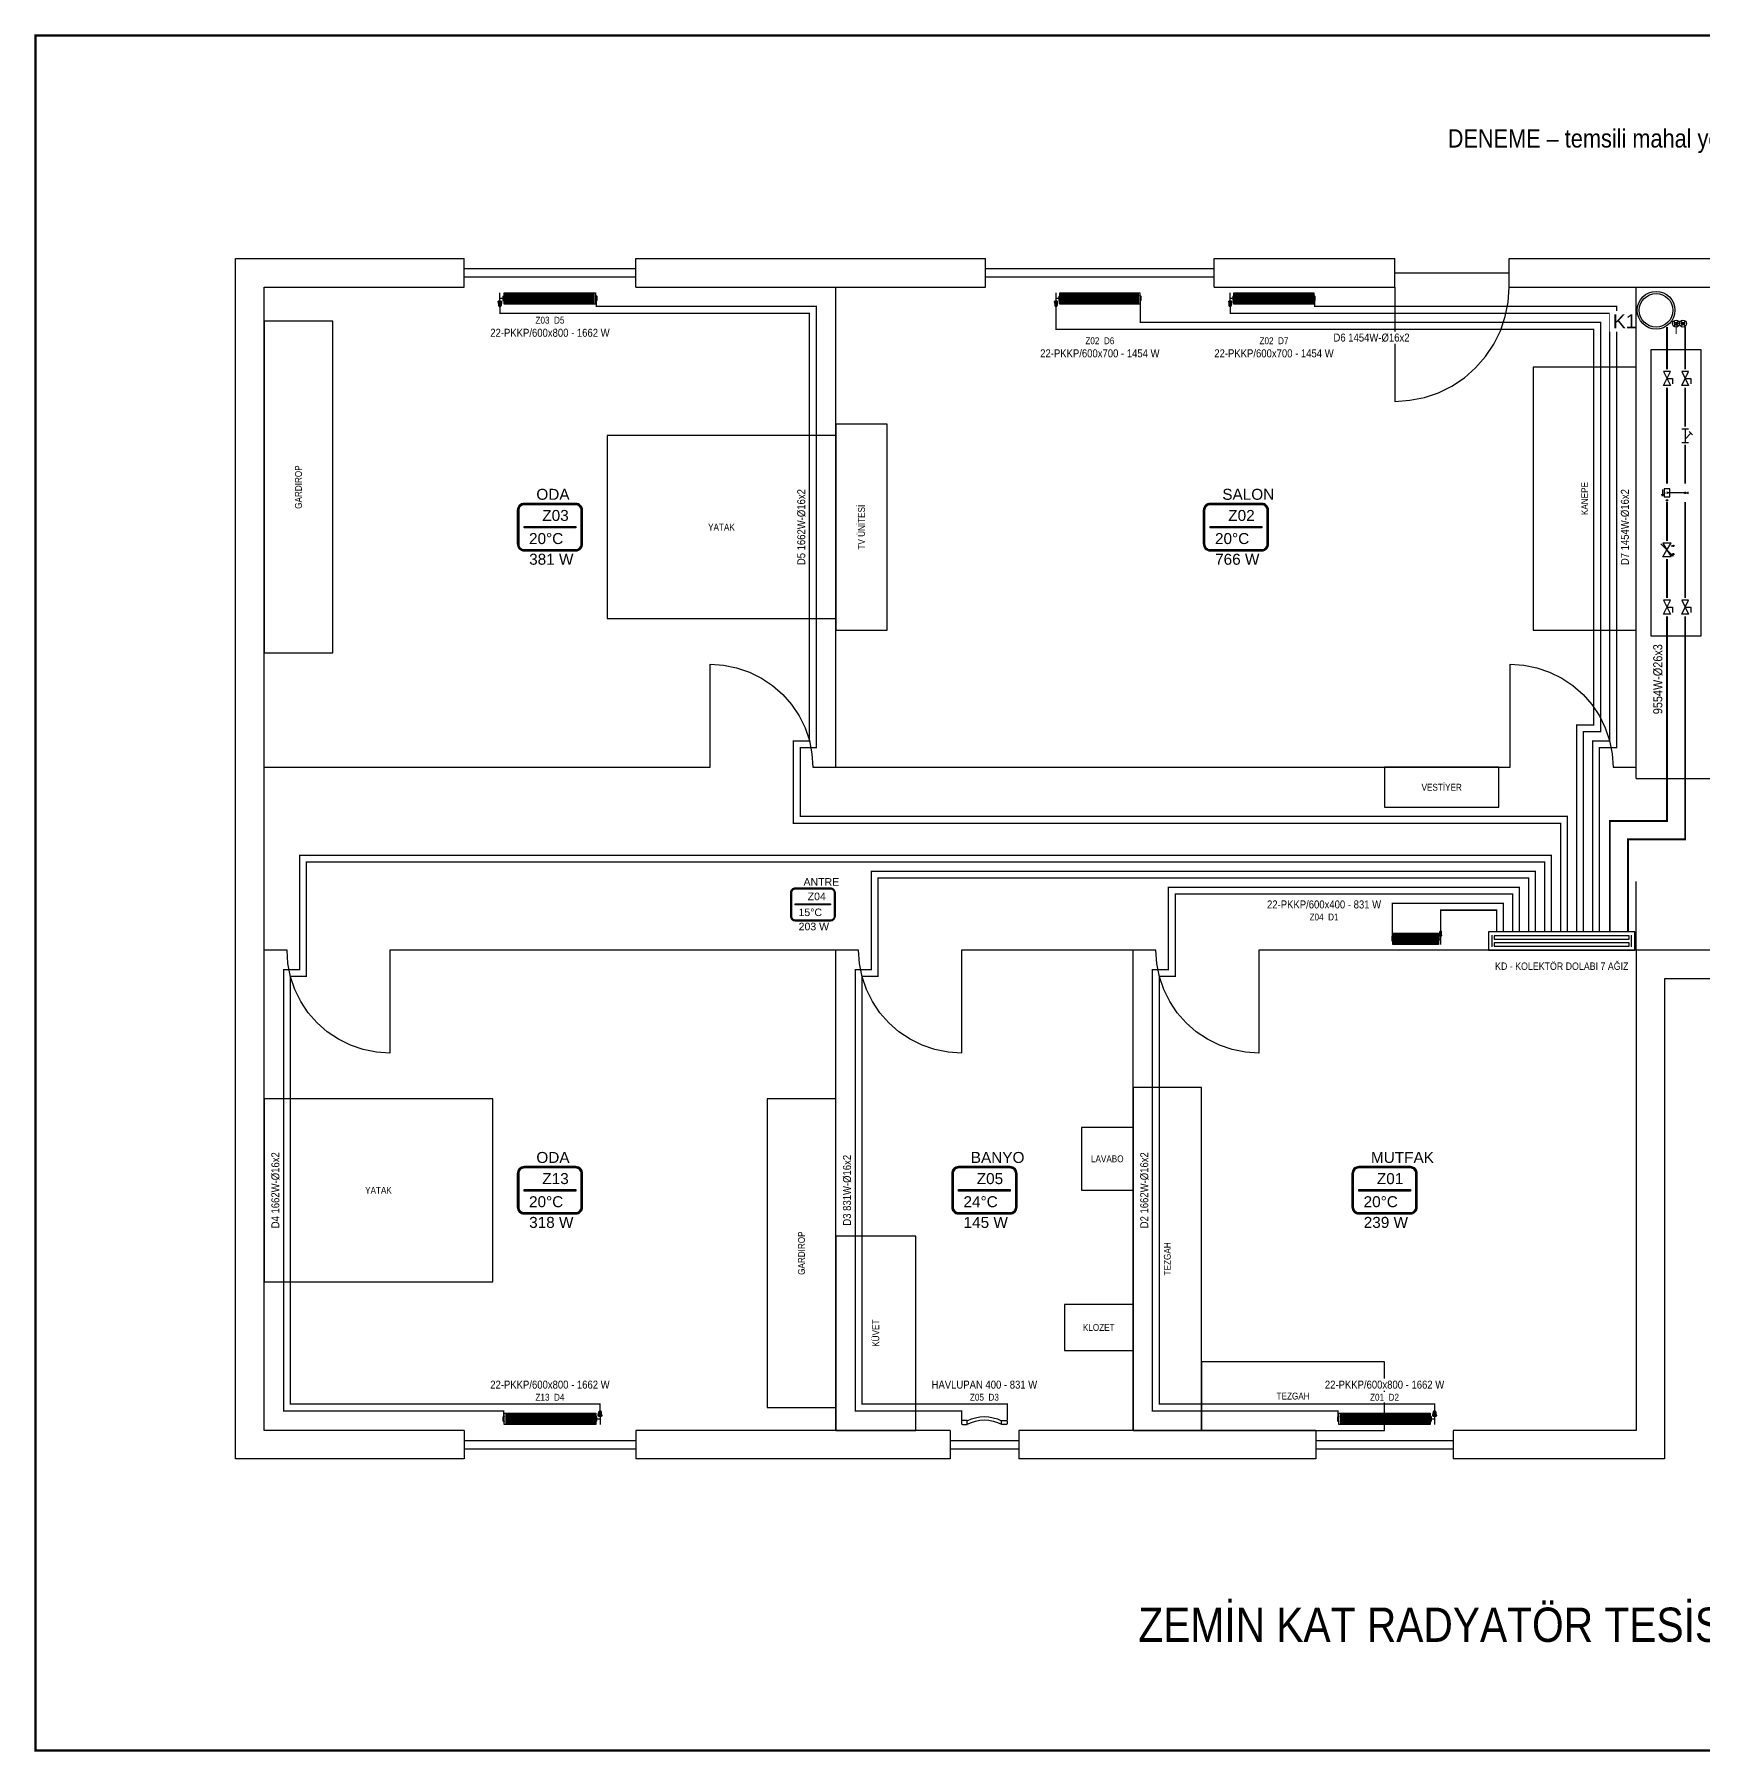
# Model space of a CAD drawing. Header units: centimetres. Extents: x -797 to 10101, y -12981 to 1521.
# Drawn here: x 99 to 1559, y 19 to 1521 of the extents above; entities that cross this region are included whole.
import ezdxf
from ezdxf.enums import TextEntityAlignment as Align

# ---------------------------------------------------------------- set-up
doc = ezdxf.new("R2010")
doc.units = ezdxf.units.CM
doc.linetypes.add('DASHED', pattern=[1.524, 1.27, -0.254])
for name, color, linetype in [('MTY-ISIKAYBIMAHAL', 2, 'Continuous'), ('MTY-KOLLETÖR', 7, 'Continuous'), ('MTY-RADYATÖR', 2, 'Continuous'), ('MTY-TEFRIS-CIKTI', 250, 'Continuous'), ('MTY-VANA', 1, 'Continuous'), ('ROTAS-BASLIK', 7, 'Continuous'), ('ROTAS-CIHAZ', 135, 'Continuous'), ('ROTAS-DENEME', 1, 'Continuous'), ('ROTAS-ISITMA-CAP', 41, 'Continuous'), ('ROTAS-ISITMA-DONUS', 30, 'DASHED'), ('ROTAS-ISITMA-GIDIS', 10, 'Continuous'), ('ROTAS-ISITMA-KOLEKTOR', 6, 'Continuous'), ('ROTAS-ISITMA-SEMBOL', 1, 'Continuous'), ('ROTAS-ISITMA-SINYAL', 3, 'DASHED'), ('ROTAS-MAHAL', 2, 'Continuous'), ('ROTAS-MASKE', 7, 'Continuous'), ('ROTAS-MIMARI-PENCERE', 4, 'Continuous'), ('ROTAS-MIMARI-TEFRIS', 9, 'Continuous'), ('ROTAS-MIMARI-TEMSILI', 8, 'Continuous'), ('ROTAS-PAFTA', 7, 'Continuous'), ('ROTAS-RADYATOR', 2, 'Continuous'), ('STM-ISITMA-CAP', 41, 'Continuous')]:
    doc.layers.add(name, color=color, linetype=linetype)
doc.layers.add('MTY-ISITMA-CAP', color=41, linetype='Continuous', lineweight=0)
doc.styles.add('CAP', font='wturkce.SHX', dxfattribs={"width": 0.65})
doc.styles.add('MTYCAP', font='wturkce.SHX', dxfattribs={"width": 0.65, "height": 20})
doc.styles.add('MTYCAPLT', font='arial.ttf', dxfattribs={"width": 0.65, "height": 1})
doc.styles.add('ROTAS', font='arial.ttf')

# ---------------------------------------------------------------- blocks, each defined once
blk = doc.blocks.new('ROTAS-KOLEKTOR-DOLABI-7')
for p, q in [((3, 3), (3, 13)), ((125, 3), (125, 13))]:
    blk.add_line(p, q)
for points in [[(0, 0), (128, 0), (128, 16), (0, 16)], [(5, 9.5), (123, 9.5), (123, 12.5), (5, 12.5)], [(5, 3.5), (123, 3.5), (123, 6.5), (5, 6.5)]]:
    blk.add_lwpolyline(points, close=True)
blk = doc.blocks.new('MTY-RADYATOR Panel')
at = {"layer": 'MTY-RADYATÖR', "color": 15}
for p, q in [((-1.9, 8.2), (-1.4, 11.2)), ((-1.9, 8.2), (1.9, 8.2)), ((1.9, 8), (-1.9, 8)), ((-1.4, 11.2), (1.4, 11.2)), ((-1.3, 11.2), (-1.3, 8.2)), ((-1.1, 11.7), (1.1, 11.7)), ((-1.1, 7.2), (1.1, 7.2)), ((-0.7, 11.2), (-0.7, 8.2)), ((-0.6, 11.9), (0.6, 11.9)), ((0, 11.2), (0, 8.2)), ((0.6, 11.2), (0.6, 8.2)), ((1.3, 11.2), (1.3, 8.2)), ((1.9, 8.2), (1.4, 11.2)), ((3.4, 6.9), (3.8, 6.9)), ((3.4, 3.1), (3.4, 6.9)), ((3.4, 6.3), (3.8, 6.3)), ((3.4, 3.7), (3.8, 3.7)), ((3.4, 3.1), (3.8, 3.1)), ((3.8, 2.8), (3.8, 7.2)), ((3.8, 7.2), (4, 7.2)), ((3.8, 2.8), (4, 2.8)), ((4, 7.2), (4.4, 7.3)), ((4, 2.8), (4, 7.2)), ((4, 2.8), (4.4, 2.7)), ((105.3, 7.2), (104.9, 7.3)), ((105.3, 2.8), (104.9, 2.7)), ((105.3, 2.8), (105.3, 7.2)), ((105.5, 7.2), (105.3, 7.2)), ((105.5, 2.8), (105.3, 2.8)), ((105.5, 2.8), (105.5, 7.2)), ((105.9, 6.9), (105.5, 6.9)), ((105.9, 6.3), (105.5, 6.3)), ((105.9, 3.7), (105.5, 3.7)), ((105.9, 3.1), (105.5, 3.1)), ((105.9, 3.1), (105.9, 6.9))]:
    blk.add_line(p, q, dxfattribs=at)
at = {"layer": 'MTY-RADYATÖR', "color": 15, "ltscale": 0.3}
for p, q in [((0, 7.2), (0, 0)), ((3.8, 5), (0, 5))]:
    blk.add_line(p, q, dxfattribs=at)
at = {"layer": 'MTY-RADYATÖR'}
for p, q in [((5.7, 9), (5.7, 1)), ((6.7, 1), (6.7, 9)), ((7.2, 9), (7.2, 1)), ((8.2, 1), (8.2, 9)), ((8.7, 9), (8.7, 1)), ((9.7, 1), (9.7, 9)), ((10.2, 9), (10.2, 1)), ((11.2, 1), (11.2, 9)), ((11.7, 9), (11.7, 1)), ((12.7, 1), (12.7, 9)), ((13.2, 9), (13.2, 1)), ((14.2, 1), (14.2, 9)), ((14.7, 9), (14.7, 1)), ((15.7, 1), (15.7, 9)), ((16.2, 9), (16.2, 1)), ((17.2, 1), (17.2, 9)), ((17.7, 9), (17.7, 1)), ((18.7, 1), (18.7, 9)), ((19.2, 9), (19.2, 1)), ((20.2, 1), (20.2, 9)), ((20.7, 9), (20.7, 1)), ((21.7, 1), (21.7, 9)), ((22.2, 9), (22.2, 1)), ((23.2, 1), (23.2, 9)), ((23.7, 9), (23.7, 1)), ((24.7, 1), (24.7, 9)), ((25.2, 9), (25.2, 1)), ((26.2, 1), (26.2, 9)), ((26.7, 9), (26.7, 1)), ((27.7, 1), (27.7, 9)), ((28.2, 9), (28.2, 1)), ((29.2, 1), (29.2, 9)), ((29.7, 9), (29.7, 1)), ((30.7, 1), (30.7, 9)), ((31.2, 9), (31.2, 1)), ((32.2, 1), (32.2, 9)), ((32.7, 9), (32.7, 1)), ((33.7, 1), (33.7, 9)), ((34.2, 9), (34.2, 1)), ((35.2, 1), (35.2, 9)), ((35.7, 9), (35.7, 1)), ((36.7, 1), (36.7, 9)), ((37.2, 9), (37.2, 1)), ((38.2, 1), (38.2, 9)), ((38.7, 9), (38.7, 1)), ((39.7, 1), (39.7, 9)), ((40.2, 9), (40.2, 1)), ((41.2, 1), (41.2, 9)), ((41.7, 9), (41.7, 1)), ((42.7, 1), (42.7, 9)), ((43.2, 9), (43.2, 1)), ((44.2, 1), (44.2, 9)), ((44.7, 9), (44.7, 1)), ((45.7, 1), (45.7, 9)), ((46.2, 9), (46.2, 1)), ((47.2, 1), (47.2, 9)), ((47.7, 9), (47.7, 1)), ((48.7, 1), (48.7, 9)), ((49.2, 9), (49.2, 1)), ((50.2, 1), (50.2, 9)), ((50.7, 9), (50.7, 1)), ((51.7, 1), (51.7, 9)), ((52.2, 9), (52.2, 1)), ((53.2, 1), (53.2, 9)), ((53.7, 9), (53.7, 1)), ((54.7, 1), (54.7, 9)), ((55.2, 9), (55.2, 1)), ((56.2, 1), (56.2, 9)), ((56.7, 9), (56.7, 1)), ((57.7, 1), (57.7, 9)), ((58.2, 9), (58.2, 1)), ((59.2, 1), (59.2, 9)), ((59.7, 9), (59.7, 1)), ((60.7, 1), (60.7, 9)), ((61.2, 9), (61.2, 1)), ((62.2, 1), (62.2, 9)), ((62.7, 9), (62.7, 1)), ((63.7, 1), (63.7, 9)), ((64.2, 9), (64.2, 1)), ((65.2, 1), (65.2, 9)), ((65.7, 9), (65.7, 1)), ((66.7, 1), (66.7, 9)), ((67.2, 9), (67.2, 1)), ((68.2, 1), (68.2, 9)), ((68.7, 9), (68.7, 1)), ((69.7, 1), (69.7, 9)), ((70.2, 9), (70.2, 1)), ((71.2, 1), (71.2, 9)), ((71.7, 9), (71.7, 1)), ((72.7, 1), (72.7, 9)), ((73.2, 9), (73.2, 1)), ((74.2, 1), (74.2, 9)), ((74.7, 9), (74.7, 1)), ((75.7, 1), (75.7, 9)), ((76.2, 9), (76.2, 1)), ((77.2, 1), (77.2, 9)), ((77.7, 9), (77.7, 1)), ((78.7, 1), (78.7, 9)), ((79.2, 9), (79.2, 1)), ((80.2, 1), (80.2, 9)), ((80.7, 9), (80.7, 1)), ((81.7, 1), (81.7, 9)), ((82.2, 9), (82.2, 1)), ((83.2, 1), (83.2, 9)), ((83.7, 9), (83.7, 1)), ((84.7, 1), (84.7, 9)), ((85.2, 9), (85.2, 1)), ((86.2, 1), (86.2, 9)), ((86.7, 9), (86.7, 1)), ((87.7, 1), (87.7, 9)), ((88.2, 9), (88.2, 1)), ((89.2, 1), (89.2, 9)), ((89.7, 9), (89.7, 1)), ((90.7, 1), (90.7, 9)), ((91.2, 9), (91.2, 1)), ((92.2, 1), (92.2, 9)), ((92.7, 9), (92.7, 1)), ((93.7, 1), (93.7, 9)), ((94.2, 9), (94.2, 1)), ((95.2, 1), (95.2, 9)), ((95.7, 9), (95.7, 1)), ((96.7, 1), (96.7, 9)), ((97.2, 9), (97.2, 1)), ((98.2, 1), (98.2, 9)), ((98.7, 9), (98.7, 1)), ((99.7, 1), (99.7, 9)), ((100.2, 9), (100.2, 1)), ((101.2, 1), (101.2, 9)), ((101.7, 9), (101.7, 1)), ((102.7, 1), (102.7, 9))]:
    blk.add_line(p, q, dxfattribs=at)
at = {"layer": 'MTY-RADYATÖR', "color": 15}
blk.add_lwpolyline([(4.7, 0), (104.7, 0), (104.7, 10), (4.7, 10)], close=True, dxfattribs=at)
for centre, start, end in [((4.4, 7.5), 274, 350), ((4.4, 2.5), 10, 86), ((104.9, 7.5), 190, 266), ((104.9, 2.5), 94, 170)]:
    blk.add_arc(centre, 0.245, start, end, dxfattribs=at)
at = {"layer": 'MTY-RADYATÖR'}
for centre, start, end in [((6.2, 9), 0, 180), ((6.2, 1), 180, 0), ((7.7, 9), 0, 180), ((7.7, 1), 180, 0), ((9.2, 9), 0, 180), ((9.2, 1), 180, 0), ((10.7, 9), 0, 180), ((10.7, 1), 180, 0), ((12.2, 9), 0, 180), ((12.2, 1), 180, 0), ((13.7, 9), 0, 180), ((13.7, 1), 180, 0), ((15.2, 9), 0, 180), ((15.2, 1), 180, 0), ((16.7, 9), 0, 180), ((16.7, 1), 180, 0), ((18.2, 9), 0, 180), ((18.2, 1), 180, 0), ((19.7, 9), 0, 180), ((19.7, 1), 180, 0), ((21.2, 9), 0, 180), ((21.2, 1), 180, 0), ((22.7, 9), 0, 180), ((22.7, 1), 180, 0), ((24.2, 9), 0, 180), ((24.2, 1), 180, 0), ((25.7, 9), 0, 180), ((25.7, 1), 180, 0), ((27.2, 9), 0, 180), ((27.2, 1), 180, 0), ((28.7, 9), 0, 180), ((28.7, 1), 180, 0), ((30.2, 9), 0, 180), ((30.2, 1), 180, 0), ((31.7, 9), 0, 180), ((31.7, 1), 180, 0), ((33.2, 9), 0, 180), ((33.2, 1), 180, 0), ((34.7, 9), 0, 180), ((34.7, 1), 180, 0), ((36.2, 9), 0, 180), ((36.2, 1), 180, 0), ((37.7, 9), 0, 180), ((37.7, 1), 180, 0), ((39.2, 9), 0, 180), ((39.2, 1), 180, 0), ((40.7, 9), 0, 180), ((40.7, 1), 180, 0), ((42.2, 9), 0, 180), ((42.2, 1), 180, 0), ((43.7, 9), 0, 180), ((43.7, 1), 180, 0), ((45.2, 9), 0, 180), ((45.2, 1), 180, 0), ((46.7, 9), 0, 180), ((46.7, 1), 180, 0), ((48.2, 9), 0, 180), ((48.2, 1), 180, 0), ((49.7, 9), 0, 180), ((49.7, 1), 180, 0), ((51.2, 9), 0, 180), ((51.2, 1), 180, 0), ((52.7, 9), 0, 180), ((52.7, 1), 180, 0), ((54.2, 9), 0, 180), ((54.2, 1), 180, 0), ((55.7, 9), 0, 180), ((55.7, 1), 180, 0), ((57.2, 9), 0, 180), ((57.2, 1), 180, 0), ((58.7, 9), 0, 180), ((58.7, 1), 180, 0), ((60.2, 9), 0, 180), ((60.2, 1), 180, 0), ((61.7, 9), 0, 180), ((61.7, 1), 180, 0), ((63.2, 9), 0, 180), ((63.2, 1), 180, 0), ((64.7, 9), 0, 180), ((64.7, 1), 180, 0), ((66.2, 9), 0, 180), ((66.2, 1), 180, 0), ((67.7, 9), 0, 180), ((67.7, 1), 180, 0), ((69.2, 9), 0, 180), ((69.2, 1), 180, 0), ((70.7, 9), 0, 180), ((70.7, 1), 180, 0), ((72.2, 9), 0, 180), ((72.2, 1), 180, 0), ((73.7, 9), 0, 180), ((73.7, 1), 180, 0), ((75.2, 9), 0, 180), ((75.2, 1), 180, 0), ((76.7, 9), 0, 180), ((76.7, 1), 180, 0), ((78.2, 9), 0, 180), ((78.2, 1), 180, 0), ((79.7, 9), 0, 180), ((79.7, 1), 180, 0), ((81.2, 9), 0, 180), ((81.2, 1), 180, 0), ((82.7, 9), 0, 180), ((82.7, 1), 180, 0), ((84.2, 9), 0, 180), ((84.2, 1), 180, 0), ((85.7, 9), 0, 180), ((85.7, 1), 180, 0), ((87.2, 9), 0, 180), ((87.2, 1), 180, 0), ((88.7, 9), 0, 180), ((88.7, 1), 180, 0), ((90.2, 9), 0, 180), ((90.2, 1), 180, 0), ((91.7, 9), 0, 180), ((91.7, 1), 180, 0), ((93.2, 9), 0, 180), ((93.2, 1), 180, 0), ((94.7, 9), 0, 180), ((94.7, 1), 180, 0), ((96.2, 9), 0, 180), ((96.2, 1), 180, 0), ((97.7, 9), 0, 180), ((97.7, 1), 180, 0), ((99.2, 9), 0, 180), ((99.2, 1), 180, 0), ((100.7, 9), 0, 180), ((100.7, 1), 180, 0), ((102.2, 9), 0, 180), ((102.2, 1), 180, 0)]:
    blk.add_arc(centre, 0.5, start, end, dxfattribs=at)
at = {"layer": 'MTY-RADYATÖR', "color": 15}
for centre, major_axis, start_param, end_param in [((-1.1, 8), (0.584, 0.584), 2.161559, 3.926991), ((-0.6, 11), (0.584, 0.584), 0.785398, 2.161559), ((0.6, 11), (-0.584, 0.584), 4.121626, 5.497787), ((1.1, 8), (0.584, 0.584), 3.926991, 5.692422)]:
    blk.add_ellipse(centre, major_axis=major_axis, ratio=1, start_param=start_param, end_param=end_param, dxfattribs=at)
at = {"layer": 'MTY-RADYATÖR', "style": 'MTYCAPLT', "width": 0.65}
blk.add_attdef('RAD', text='', height=10, dxfattribs=at).set_placement((54.7, 22.5), align=Align.MIDDLE_CENTER)
at = {"layer": 'MTY-TEFRIS-CIKTI', "style": 'MTYCAPLT', "width": 0.65}
blk.add_attdef('NO', text='', height=6, dxfattribs=at).set_placement((54.7, 35), align=Align.MIDDLE_CENTER)
blk = doc.blocks.new('MTY-RADYATOR Banyopan')
at = {"layer": 'MTY-RADYATÖR', "color": 15}
for points in [[(-3, 0), (0, 0), (0, 3), (-3, 3, 0.414214), (-4, 2), (-4, 1, 0.414214)], [(27, 0), (24, 0), (24, 3), (27, 3, -0.414214), (28, 2), (28, 1, -0.414214)]]:
    blk.add_lwpolyline(points, format="xyb", close=True, dxfattribs=at)
at = {"layer": 'MTY-RADYATÖR'}
for centre, radius, start, end in [((12, -20.6), 26.2, 62.7637, 117.2363), ((12, -22.1), 25.4, 61.8807, 118.1193)]:
    blk.add_arc(centre, radius, start, end, dxfattribs=at)
at = {"layer": 'MTY-RADYATÖR', "style": 'MTYCAPLT', "width": 0.65}
blk.add_attdef('RAD', text='', height=10, dxfattribs=at).set_placement((12, 18), align=Align.MIDDLE_CENTER)
at = {"layer": 'MTY-TEFRIS-CIKTI', "style": 'MTYCAPLT', "width": 0.65}
blk.add_attdef('NO', text='', height=6, dxfattribs=at).set_placement((12, 30), align=Align.MIDDLE_CENTER)
blk = doc.blocks.new('MTY-BORU KOLON')
for p, q in [((-3.5, 1.5), (3.5, 8.5)), ((3.5, 1.5), (-3.5, 8.5)), ((6.5, 1.5), (13.5, 8.5)), ((13.5, 1.5), (6.5, 8.5))]:
    blk.add_line(p, q)
at = {"layer": 'MTY-ISITMA-CAP'}
blk.add_line((0, -10), (0, 5), dxfattribs=at)
at = {"layer": 'MTY-KOLLETÖR', "color": 1}
for centre, radius in [((-29.1, 24.4), 27.5), ((0, 5), 5), ((10, 5), 5)]:
    blk.add_circle(centre, radius, dxfattribs=at)
at = {"layer": 'MTY-KOLLETÖR', "color": 7}
blk.add_circle((-29.1, 24.4), 24.5, dxfattribs=at)
at = {"layer": 'MTY-KOLLETÖR', "color": 2}
for centre in [(0, 5), (10, 5)]:
    blk.add_circle(centre, 2.33, dxfattribs=at)
at = {"layer": 'MTY-KOLLETÖR', "color": 7, "style": 'MTYCAPLT'}
blk.add_attdef('K', text='', height=25, dxfattribs=at).set_placement((-29.1, 24.4, 0), align=Align.MIDDLE_CENTER)
at = {"layer": 'STM-ISITMA-CAP', "lineweight": -3, "style": 'MTYCAP', "width": 0.65}
blk.add_attdef('SCCP_001', (10, -21.1), '', height=20, rotation=90, dxfattribs=at)
blk = doc.blocks.new('MTY-KURESEL VANA')
at = {"layer": 'MTY-VANA'}
for p, q in [((0, 0), (0, 8)), ((0, 8), (8, 8))]:
    blk.add_line(p, q, dxfattribs=at)
blk.add_lwpolyline([(-10, 5), (-10, -5), (10, 5), (10, -5), (-10, 5)], dxfattribs=at)
at = {"layer": 'MTY-VANA', "style": 'CAP', "width": 0.65}
blk.add_attdef('CAP', text='', height=5, rotation=26.5651, dxfattribs=at).set_placement((0, 0), align=Align.CENTER)
blk = doc.blocks.new('MTY-PISLIK TUTUCU')
at = {"layer": 'MTY-VANA'}
for p, q in [((-10, -5), (-10, 5)), ((-10, 0), (10, 0)), ((10, -5), (10, 5))]:
    blk.add_line(p, q, dxfattribs=at)
at = {"layer": 'MTY-VANA', "color": 1, "ltscale": 75}
for p, q in [((-6.1, 5.8), (-1.4, 10.5)), ((5.1, 0), (-3.7, 8.1))]:
    blk.add_line(p, q, dxfattribs=at)
at = {"layer": 'MTY-VANA', "style": 'CAP', "width": 0.65}
blk.add_attdef('CAP', text='', height=5, dxfattribs=at).set_placement((0, 0), align=Align.CENTER)
blk = doc.blocks.new('ROTAS-KALORIMETRE-SENSOR')
blk.add_hatch(color=7).paths.add_polyline_path([(1.2, 0), (1.2, 0.3), (1, 0.6), (0.8, 0.8), (0.6, 1), (0.3, 1.2), (0, 1.2), (-0.3, 1.2), (-0.6, 1), (-0.8, 0.8), (-1, 0.6), (-1.2, 0.3), (-1.2, 0), (-1.2, -0.3), (-1, -0.6), (-0.8, -0.8), (-0.6, -1), (-0.3, -1.2), (0, -1.2), (0.3, -1.2), (0.6, -1), (0.8, -0.8), (1, -0.6), (1.2, -0.3)])
for p, q in [((-1.6, 4), (1.6, 4)), ((0, 1.2), (0, 4))]:
    blk.add_line(p, q)
blk.add_circle((0, 0), 1.2)
at = {"style": 'ROTAS'}
blk.add_attdef('NO', text='', height=6, dxfattribs=at).set_placement((0, 6), align=Align.BOTTOM_CENTER)
blk = doc.blocks.new('ROTAS-KALORIMETRE-KM')
blk.add_hatch(color=7).paths.add_polyline_path([(12.2, 0), (12.2, 0.3), (12, 0.6), (11.8, 0.8), (11.6, 1), (11.3, 1.2), (11, 1.2), (10.7, 1.2), (10.4, 1), (10.2, 0.8), (10, 0.6), (9.8, 0.3), (9.8, 0), (9.8, -0.3), (10, -0.6), (10.2, -0.8), (10.4, -1), (10.7, -1.2), (11, -1.2), (11.3, -1.2), (11.6, -1), (11.8, -0.8), (12, -0.6), (12.2, -0.3)])
blk.add_line((-5, -6.5), (5, -6.5))
blk.add_lwpolyline([(-6, -4), (6, -4), (6, 4), (-6, 4)], close=True)
blk.add_lwpolyline([(2, -5.5), (5, -6.5), (2, -7.5)])
blk.add_circle((11, 0), 1.2)
at = {"style": 'ROTAS'}
blk.add_text('Q', height=4, dxfattribs=at).set_placement((0, 0), align=Align.MIDDLE_CENTER)
blk.add_attdef('NO', text='', height=6, dxfattribs=at).set_placement((0, 7), align=Align.BOTTOM_CENTER)
blk = doc.blocks.new('ROTAS-BALANS-VANASI')
for p, q in [((-9, -9), (9, 9)), ((-6, 6), (-6, 8.4)), ((6, 6), (6, 8.4))]:
    blk.add_line(p, q)
for points in [[(-10, 6), (-10, -6), (0, 0)], [(10, 6), (10, -6), (0, 0)]]:
    blk.add_lwpolyline(points, close=True)
blk.add_lwpolyline([(5.6, 7.3), (9, 9), (7.3, 5.6)])
for centre in [(-6, 9.4), (6, 9.4)]:
    blk.add_circle(centre, 1)
at = {"style": 'ROTAS'}
blk.add_attdef('NO', text='', height=6, dxfattribs=at).set_placement((0, 12), align=Align.BOTTOM_CENTER)
blk = doc.blocks.new('MTY-RADYATOR MAHAL')
at = {"layer": 'MTY-ISIKAYBIMAHAL', "color": 2}
for points in [[(-35.7, 18.4), (-35.7, -18.4, 0.414214), (-28.2, -25.9), (28.2, -25.9, 0.414214), (35.7, -18.4), (35.7, 18.4, 0.414214), (28.2, 25.9), (-28.2, 25.9, 0.414214)], [(-34.2, 18.4), (-34.2, -18.4, 0.414214), (-28.2, -24.4), (28.2, -24.4, 0.414214), (34.2, -18.4), (34.2, 18.4, 0.414214), (28.2, 24.4), (-28.2, 24.4, 0.414214)]]:
    blk.add_lwpolyline(points, format="xyb", close=True, dxfattribs=at)
at = {"layer": 'MTY-ISIKAYBIMAHAL', "color": 4}
for points in [[(-35.2, 18.4), (-35.2, -18.4, 0.414214), (-28.2, -25.4), (28.2, -25.4, 0.414214), (35.2, -18.4), (35.2, 18.4, 0.414214), (28.2, 25.4), (-28.2, 25.4, 0.414214)], [(-34.7, 18.4), (-34.7, -18.4, 0.414214), (-28.2, -24.9), (28.2, -24.9, 0.414214), (34.7, -18.4), (34.7, 18.4, 0.414214), (28.2, 24.9), (-28.2, 24.9, 0.414214)]]:
    blk.add_lwpolyline(points, format="xyb", close=True, dxfattribs=at)
at = {"layer": 'MTY-ISIKAYBIMAHAL', "color": 2}
blk.add_lwpolyline([(-28.2, 0.8), (28.2, 0.8), (28.2, -0.8), (-28.2, -0.8)], close=True, dxfattribs=at)
at = {"layer": 'MTY-ISIKAYBIMAHAL', "color": 1, "style": 'MTYCAPLT', "width": 0.65}
for tag, p in [('MAHAL_001', (-14.9, 29.8)), ('NO_001', (-8.3, 6.7))]:
    blk.add_attdef(tag, p, '', height=12, rotation=360, dxfattribs=at)
at = {"layer": 'MTY-ISIKAYBIMAHAL', "color": 4, "style": 'MTYCAPLT', "width": 0.65}
for tag, p in [('DERECE_001', (-22.8, -18.5)), ('ISIKAYBI_001', (-22.7, -41.1))]:
    blk.add_attdef(tag, p, '', height=12, rotation=360, dxfattribs=at)
blk.add_attdef('ALAN', text='', height=12, rotation=360, dxfattribs=at).set_placement((0, -50), align=Align.MIDDLE_CENTER)

msp = doc.modelspace()

# ---------------------------------------------------------------- linework, layer by layer
at = {"layer": 'ROTAS-CIHAZ'}
msp.add_lwpolyline([(1513, 995), (1557, 995), (1557, 1245), (1513, 1245)], close=True, dxfattribs=at)
at = {"layer": 'ROTAS-ISITMA-DONUS', "ltscale": 0.4}
for points, const_width in [([(1440, 736), (1440, 837), (769, 837), (769, 897), (783, 897), (783, 1283), (590.6, 1283), (590.6, 1287.7)], 1.2), ([(1454, 736), (1454, 911), (1469, 911), (1469, 1269), (1066.5, 1269), (1066.5, 1287.7)], 1.2), ([(1468, 736), (1468, 897), (1483, 897), (1483, 1283), (1218.8, 1283), (1218.8, 1287.7)], 1.2), ([(1527, 1265), (1527, 833), (1477, 833), (1477, 736)], 1.6), ([(1426, 736), (1426, 803), (331, 803), (331, 703), (317, 703), (317, 317), (509.4, 317), (509.4, 312.3)], 1.2), ([(1412, 736), (1412, 789), (831, 789), (831, 703), (817, 703), (817, 317), (910, 317), (910, 308.8)], 1.2), ([(1398, 736), (1398, 775), (1091, 775), (1091, 703), (1077, 703), (1077, 317), (1239.4, 317), (1239.4, 312.3)], 1.2), ([(1384, 736), (1384, 761), (1286.8, 761), (1286.8, 732.3)], 1.2)]:
    msp.add_lwpolyline(points, dxfattribs=dict(at, const_width=const_width))
at = {"layer": 'ROTAS-ISITMA-GIDIS'}
for points, const_width in [([(1434, 736), (1434, 831), (763, 831), (763, 903), (777, 903), (777, 1277), (506.2, 1277), (506.2, 1283)], 1.2), ([(1448, 736), (1448, 917), (1463, 917), (1463, 1263), (992.7, 1263), (992.7, 1283)], 1.2), ([(1462, 736), (1462, 903), (1477, 903), (1477, 1277), (1145, 1277), (1145, 1283)], 1.2), ([(1543, 1265), (1543, 817), (1493, 817), (1493, 736)], 1.6), ([(1420, 736), (1420, 797), (337, 797), (337, 697), (323, 697), (323, 323), (593.8, 323), (593.8, 317)], 1.2), ([(1406, 736), (1406, 783), (837, 783), (837, 697), (823, 697), (823, 323), (950, 323), (950, 308.8)], 1.2), ([(1392, 736), (1392, 769), (1097, 769), (1097, 697), (1083, 697), (1083, 323), (1323.8, 323), (1323.8, 317)], 1.2), ([(1378, 736), (1378, 755), (1329, 755), (1329, 737)], 1.2)]:
    msp.add_lwpolyline(points, dxfattribs=dict(at, const_width=const_width))
at = {"layer": 'ROTAS-MIMARI-PENCERE'}
for points in [[(475, 1300), (475, 1325)], [(625, 1300), (625, 1325)], [(931, 1300), (931, 1325)], [(1131, 1300), (1131, 1325)], [(1289, 1300), (1289, 1325)], [(1389, 1300), (1389, 1325)], [(475, 1316.2), (625, 1316.2)], [(475, 1308.8), (625, 1308.8)], [(931, 1316.2), (1131, 1316.2)], [(931, 1308.8), (1131, 1308.8)], [(1289, 1312.5), (1389, 1312.5)], [(475, 300), (475, 275)], [(475, 291.2), (625, 291.2)], [(625, 300), (625, 275)], [(900, 300), (900, 275)], [(900, 291.2), (960, 291.2)], [(960, 300), (960, 275)], [(1220, 300), (1220, 275)], [(1220, 291.2), (1340, 291.2)], [(1340, 300), (1340, 275)], [(475, 283.8), (625, 283.8)], [(900, 283.8), (960, 283.8)], [(1220, 283.8), (1340, 283.8)]]:
    msp.add_lwpolyline(points, dxfattribs=at)
at = {"layer": 'ROTAS-MIMARI-TEFRIS'}
for points in [[(300, 980), (360, 980), (360, 1270), (300, 1270)], [(1410, 1000), (1500, 1000), (1500, 1230), (1410, 1230)], [(800, 1000), (845, 1000), (845, 1180), (800, 1180)], [(600, 1010), (800, 1010), (800, 1170), (600, 1170)], [(1280, 845), (1380, 845), (1380, 880), (1280, 880)], [(300, 430), (500, 430), (500, 590), (300, 590)], [(740, 320), (800, 320), (800, 590), (740, 590)], [(1060, 300), (1120, 300), (1120, 600), (1060, 600)], [(1015, 510), (1060, 510), (1060, 565), (1015, 565)], [(800, 300), (870, 300), (870, 470), (800, 470)], [(1000, 370), (1060, 370), (1060, 410), (1000, 410)], [(1120, 300), (1280, 300), (1280, 360), (1120, 360)]]:
    msp.add_lwpolyline(points, close=True, dxfattribs=at)
at = {"layer": 'ROTAS-MIMARI-TEMSILI'}
for points in [[(475, 275), (275, 275), (275, 1325), (475, 1325)], [(625, 1325), (931, 1325)], [(1131, 1325), (1289, 1325)], [(1389, 1325), (2011, 1325)], [(300, 880), (300, 1300)], [(300, 1300), (475, 1300)], [(625, 1300), (800, 1300)], [(800, 1300), (931, 1300)], [(800, 880), (800, 1300)], [(1131, 1300), (1289, 1300)], [(1289, 1300), (1289, 1200)], [(1289, 1200), (1302.1, 1200.9), (1314.9, 1203.4), (1327.3, 1207.6), (1339, 1213.4), (1349.9, 1220.7), (1359.7, 1229.3), (1368.3, 1239.1), (1375.6, 1250), (1381.4, 1261.7), (1385.6, 1274.1), (1388.1, 1286.9), (1389, 1300)], [(1389, 1300), (1500, 1300)], [(1500, 1300), (1900, 1300)], [(1500, 880), (1500, 1300)], [(690, 880), (690, 970)], [(690, 970), (701.7, 969.2), (713.3, 966.9), (724.4, 963.1), (735, 957.9), (744.8, 951.4), (753.6, 943.6), (761.4, 934.8), (767.9, 925), (773.1, 914.4), (776.9, 903.3), (779.2, 891.7), (780, 880)], [(1390, 880), (1390, 970)], [(1390, 970), (1401.7, 969.2), (1413.3, 966.9), (1424.4, 963.1), (1435, 957.9), (1444.8, 951.4), (1453.6, 943.6), (1461.4, 934.8), (1467.9, 925), (1473.1, 914.4), (1476.9, 903.3), (1479.2, 891.7), (1480, 880)], [(300, 720), (300, 880)], [(300, 880), (690, 880)], [(780, 880), (800, 880)], [(800, 880), (1390, 880)], [(1480, 880), (1500, 880)], [(1500, 870), (1500, 880)], [(1500, 870), (1590, 870)], [(1500, 720), (1500, 780)], [(300, 300), (300, 720)], [(320, 720), (300, 720)], [(410, 630), (398.3, 630.8), (386.7, 633.1), (375.6, 636.9), (365, 642.1), (355.2, 648.6), (346.4, 656.4), (338.6, 665.2), (332.1, 675), (326.9, 685.6), (323.1, 696.7), (320.8, 708.3), (320, 720)], [(800, 720), (410, 720)], [(410, 720), (410, 630)], [(800, 300), (800, 720)], [(820, 720), (800, 720)], [(910, 630), (898.3, 630.8), (886.7, 633.1), (875.6, 636.9), (865, 642.1), (855.2, 648.6), (846.4, 656.4), (838.6, 665.2), (832.1, 675), (826.9, 685.6), (823.1, 696.7), (820.8, 708.3), (820, 720)], [(1060, 720), (910, 720)], [(910, 720), (910, 630)], [(1060, 300), (1060, 720)], [(1080, 720), (1060, 720)], [(1170, 630), (1158.3, 630.8), (1146.7, 633.1), (1135.6, 636.9), (1125, 642.1), (1115.2, 648.6), (1106.4, 656.4), (1098.6, 665.2), (1092.1, 675), (1086.9, 685.6), (1083.1, 696.7), (1080.8, 708.3), (1080, 720)], [(1500, 720), (1170, 720)], [(1170, 720), (1170, 630)], [(1640, 720), (1500, 720)], [(1500, 720), (1500, 300)], [(2060, 275), (1875, 275), (1875, 695), (1525, 695), (1525, 275)], [(475, 300), (300, 300)], [(800, 300), (625, 300)], [(900, 300), (800, 300)], [(1060, 300), (960, 300)], [(1220, 300), (1060, 300)], [(1500, 300), (1340, 300)], [(900, 275), (625, 275)], [(1220, 275), (960, 275)], [(1525, 275), (1340, 275)]]:
    msp.add_lwpolyline(points, dxfattribs=at)

# ---------------------------------------------------------------- block references
at = {"layer": 'ROTAS-ISITMA-KOLEKTOR'}
msp.add_blockref('ROTAS-KOLEKTOR-DOLABI-7', (1371, 720), dxfattribs=at)
at = {"layer": 'ROTAS-RADYATOR', "rotation": -180}
for p, xscale in [((506.2, 1295), -0.8), ((992.7, 1295), -0.7), ((1145, 1295), -0.7)]:
    msp.add_blockref('MTY-RADYATOR Panel', p, dxfattribs=dict(at, xscale=xscale))
at = {"layer": 'ROTAS-RADYATOR'}
for p, xscale in [((1329, 725), -0.4), ((593.8, 305), -0.8), ((1323.8, 305), -0.8)]:
    msp.add_blockref('MTY-RADYATOR Panel', p, dxfattribs=dict(at, xscale=xscale))
at = {"layer": 'ROTAS-RADYATOR', "xscale": -1.25, "yscale": 1.25}
msp.add_blockref('MTY-RADYATOR Banyopan', (945, 305), dxfattribs=at)

# ---------------------------------------------------------------- texts
at = {"layer": 'ROTAS-MIMARI-TEFRIS', "color": 8, "style": 'ROTAS', "width": 0.85}
for s, p in [('GARDIROP', (330, 1125)), ('KANEPE', (1455, 1115)), ('TV ÜNİTESİ', (822.5, 1090)), ('GARDIROP', (770, 455)), ('TEZGAH', (1090, 450)), ('KÜVET', (835, 385))]:
    msp.add_text(s, height=6, rotation=90, dxfattribs=at).set_placement(p, align=Align.MIDDLE_CENTER)
for s, p in [('YATAK', (700, 1090)), ('VESTİYER', (1330, 862.5)), ('LAVABO', (1037.5, 537.5)), ('YATAK', (400, 510)), ('KLOZET', (1030, 390)), ('TEZGAH', (1200, 330))]:
    msp.add_text(s, height=6, dxfattribs=at).set_placement(p, align=Align.MIDDLE_CENTER)

# ---------------------------------------------------------------- wipeouts: each hides what was drawn before it
for points in [[(1337, 1418), (2055, 1418), (2055, 1442), (1337, 1442)], [(1164.8, 107.5), (2220.2, 107.5), (2220.2, 152.5), (1164.8, 152.5)]]:
    msp.add_wipeout(points).dxf.layer = 'ROTAS-MASKE'

# ---------------------------------------------------------------- next in the draw order: texts
at = {"layer": 'ROTAS-BASLIK', "style": 'ROTAS', "width": 0.85}
msp.add_text('ZEMİN KAT RADYATÖR TESİSATI PLANI (KOLEKTÖRLÜ).........ÖLÇEK: 1 / 50', height=30, dxfattribs=at).set_placement((1700, 130), align=Align.MIDDLE_CENTER)
at = {"layer": 'ROTAS-DENEME', "style": 'ROTAS', "width": 0.85}
msp.add_text('DENEME – temsili mahal yerleşimi (mimari proje yok; pencere, kapı ve tefriş temsilîdir)', height=16, dxfattribs=at).set_placement((1700, 1430), align=Align.MIDDLE_CENTER)

# ---------------------------------------------------------------- next in the draw order: wipeouts: each hides what was drawn before it
for points in [[(1476.8, 1261), (1497.2, 1261), (1497.2, 1279), (1476.8, 1279)], [(503.7, 1254.8), (592.8, 1254.8), (592.8, 1265.2), (503.7, 1265.2)], [(984.7, 1236.8), (1073.8, 1236.8), (1073.8, 1247.2), (984.7, 1247.2)], [(1137, 1236.8), (1226.1, 1236.8), (1226.1, 1247.2), (1137, 1247.2)], [(1536, 1212), (1550, 1212), (1550, 1228), (1536, 1228)], [(1536, 1162), (1550, 1162), (1550, 1178), (1536, 1178)], [(1536, 1112), (1550, 1112), (1550, 1128), (1536, 1128)], [(578.8, 1042.8), (578.8, 1123.6), (521.2, 1123.6), (521.2, 1042.8)], [(775, 1061.5), (775, 1115), (764.5, 1115), (764.5, 1061.5)], [(1178.8, 1042.8), (1178.8, 1123.6), (1121.2, 1123.6), (1121.2, 1042.8)], [(1495.5, 1061.5), (1495.5, 1115), (1485, 1115), (1485, 1061.5)], [(1520, 1062), (1534, 1062), (1534, 1078), (1520, 1078)], [(1536, 1012), (1550, 1012), (1550, 1028), (1536, 1028)], [(1525, 930.6), (1525, 979.4), (1513, 979.4), (1513, 930.6)], [(799.8, 727.5), (799.8, 783.1), (760.2, 783.1), (760.2, 727.5)], [(1182.6, 754.8), (1268.2, 754.8), (1268.2, 765.2), (1182.6, 765.2)], [(1387, 701.1), (1479.8, 701.1), (1479.8, 710.9), (1387, 710.9)], [(578.8, 462.8), (578.8, 543.6), (521.2, 543.6), (521.2, 462.8)], [(958.8, 462.8), (958.8, 543.6), (901.2, 543.6), (901.2, 462.8)], [(1308.8, 462.8), (1308.8, 543.6), (1251.2, 543.6), (1251.2, 462.8)], [(315, 481.5), (315, 535), (304.5, 535), (304.5, 481.5)], [(815, 483.3), (815, 533.2), (804.5, 533.2), (804.5, 483.3)], [(1075, 481.5), (1075, 535), (1064.5, 535), (1064.5, 481.5)], [(503.7, 334.8), (592.8, 334.8), (592.8, 345.2), (503.7, 345.2)], [(890.8, 334.8), (965.7, 334.8), (965.7, 345.2), (890.8, 345.2)], [(1233.7, 334.8), (1322.8, 334.8), (1322.8, 345.2), (1233.7, 345.2)]]:
    msp.add_wipeout(points).dxf.layer = 'ROTAS-MASKE'

# ---------------------------------------------------------------- next in the draw order: block references
at = {"layer": 'ROTAS-CIHAZ'}
ref = msp.add_blockref('MTY-BORU KOLON', (1535, 1265), dxfattribs=dict(at, xscale=0.6, yscale=0.6))
ref.add_attrib('K', 'K1', dxfattribs={"layer": 'MTY-KOLLETÖR', "color": 7, "height": 12, "style": 'MTYCAPLT'}).set_placement((1490, 1270), align=Align.MIDDLE_CENTER)
at = {"layer": 'ROTAS-ISITMA-SEMBOL', "xscale": 0.6, "yscale": 0.6, "rotation": -90}
for name, p in [('MTY-KURESEL VANA', (1543, 1220)), ('MTY-PISLIK TUTUCU', (1543, 1170)), ('ROTAS-KALORIMETRE-SENSOR', (1543, 1120)), ('ROTAS-BALANS-VANASI', (1527, 1070)), ('MTY-KURESEL VANA', (1543, 1020))]:
    msp.add_blockref(name, p, dxfattribs=at)
at = {"layer": 'ROTAS-MAHAL'}
ref = msp.add_blockref('MTY-RADYATOR MAHAL', (550, 1090), dxfattribs=dict(at, xscale=0.8, yscale=0.8))
ref.add_attrib('DERECE_001', '20°C', (531.7, 1075.2), dxfattribs={"layer": 'MTY-ISIKAYBIMAHAL', "color": 4, "height": 9.6, "rotation": 360, "style": 'MTYCAPLT'})
ref.add_attrib('MAHAL_001', 'ODA', (538.1, 1113.9), dxfattribs={"layer": 'MTY-ISIKAYBIMAHAL', "color": 1, "height": 9.6, "rotation": 360, "style": 'MTYCAPLT'})
ref.add_attrib('ISIKAYBI_001', '381 W', (531.8, 1057.1), dxfattribs={"layer": 'MTY-ISIKAYBIMAHAL', "color": 4, "height": 9.6, "rotation": 360, "style": 'MTYCAPLT'})
ref.add_attrib('NO_001', 'Z03', (543.3, 1095.4), dxfattribs={"layer": 'MTY-ISIKAYBIMAHAL', "color": 1, "height": 9.6, "rotation": 360, "style": 'MTYCAPLT'})
ref = msp.add_blockref('MTY-RADYATOR MAHAL', (1150, 1090), dxfattribs=dict(at, xscale=0.8, yscale=0.8))
ref.add_attrib('DERECE_001', '20°C', (1131.7, 1075.2), dxfattribs={"layer": 'MTY-ISIKAYBIMAHAL', "color": 4, "height": 9.6, "rotation": 360, "style": 'MTYCAPLT'})
ref.add_attrib('MAHAL_001', 'SALON', (1138.1, 1113.9), dxfattribs={"layer": 'MTY-ISIKAYBIMAHAL', "color": 1, "height": 9.6, "rotation": 360, "style": 'MTYCAPLT'})
ref.add_attrib('ISIKAYBI_001', '766 W', (1131.8, 1057.1), dxfattribs={"layer": 'MTY-ISIKAYBIMAHAL', "color": 4, "height": 9.6, "rotation": 360, "style": 'MTYCAPLT'})
ref.add_attrib('NO_001', 'Z02', (1143.3, 1095.4), dxfattribs={"layer": 'MTY-ISIKAYBIMAHAL', "color": 1, "height": 9.6, "rotation": 360, "style": 'MTYCAPLT'})
ref = msp.add_blockref('MTY-RADYATOR MAHAL', (780, 760), dxfattribs=dict(at, xscale=0.55, yscale=0.55))
ref.add_attrib('DERECE_001', '15°C', (767.4, 749.8), dxfattribs={"layer": 'MTY-ISIKAYBIMAHAL', "color": 4, "height": 6.6, "rotation": 360, "style": 'MTYCAPLT'})
ref.add_attrib('MAHAL_001', 'ANTRE', (771.8, 776.4), dxfattribs={"layer": 'MTY-ISIKAYBIMAHAL', "color": 1, "height": 6.6, "rotation": 360, "style": 'MTYCAPLT'})
ref.add_attrib('ISIKAYBI_001', '203 W', (767.5, 737.4), dxfattribs={"layer": 'MTY-ISIKAYBIMAHAL', "color": 4, "height": 6.6, "rotation": 360, "style": 'MTYCAPLT'})
ref.add_attrib('NO_001', 'Z04', (775.4, 763.7), dxfattribs={"layer": 'MTY-ISIKAYBIMAHAL', "color": 1, "height": 6.6, "rotation": 360, "style": 'MTYCAPLT'})
ref = msp.add_blockref('MTY-RADYATOR MAHAL', (550, 510), dxfattribs=dict(at, xscale=0.8, yscale=0.8))
ref.add_attrib('DERECE_001', '20°C', (531.7, 495.2), dxfattribs={"layer": 'MTY-ISIKAYBIMAHAL', "color": 4, "height": 9.6, "rotation": 360, "style": 'MTYCAPLT'})
ref.add_attrib('MAHAL_001', 'ODA', (538.1, 533.9), dxfattribs={"layer": 'MTY-ISIKAYBIMAHAL', "color": 1, "height": 9.6, "rotation": 360, "style": 'MTYCAPLT'})
ref.add_attrib('ISIKAYBI_001', '318 W', (531.8, 477.1), dxfattribs={"layer": 'MTY-ISIKAYBIMAHAL', "color": 4, "height": 9.6, "rotation": 360, "style": 'MTYCAPLT'})
ref.add_attrib('NO_001', 'Z13', (543.3, 515.4), dxfattribs={"layer": 'MTY-ISIKAYBIMAHAL', "color": 1, "height": 9.6, "rotation": 360, "style": 'MTYCAPLT'})
ref = msp.add_blockref('MTY-RADYATOR MAHAL', (930, 510), dxfattribs=dict(at, xscale=0.8, yscale=0.8))
ref.add_attrib('DERECE_001', '24°C', (911.7, 495.2), dxfattribs={"layer": 'MTY-ISIKAYBIMAHAL', "color": 4, "height": 9.6, "rotation": 360, "style": 'MTYCAPLT'})
ref.add_attrib('MAHAL_001', 'BANYO', (918.1, 533.9), dxfattribs={"layer": 'MTY-ISIKAYBIMAHAL', "color": 1, "height": 9.6, "rotation": 360, "style": 'MTYCAPLT'})
ref.add_attrib('ISIKAYBI_001', '145 W', (911.8, 477.1), dxfattribs={"layer": 'MTY-ISIKAYBIMAHAL', "color": 4, "height": 9.6, "rotation": 360, "style": 'MTYCAPLT'})
ref.add_attrib('NO_001', 'Z05', (923.3, 515.4), dxfattribs={"layer": 'MTY-ISIKAYBIMAHAL', "color": 1, "height": 9.6, "rotation": 360, "style": 'MTYCAPLT'})
ref = msp.add_blockref('MTY-RADYATOR MAHAL', (1280, 510), dxfattribs=dict(at, xscale=0.8, yscale=0.8))
ref.add_attrib('DERECE_001', '20°C', (1261.7, 495.2), dxfattribs={"layer": 'MTY-ISIKAYBIMAHAL', "color": 4, "height": 9.6, "rotation": 360, "style": 'MTYCAPLT'})
ref.add_attrib('MAHAL_001', 'MUTFAK', (1268.1, 533.9), dxfattribs={"layer": 'MTY-ISIKAYBIMAHAL', "color": 1, "height": 9.6, "rotation": 360, "style": 'MTYCAPLT'})
ref.add_attrib('ISIKAYBI_001', '239 W', (1261.8, 477.1), dxfattribs={"layer": 'MTY-ISIKAYBIMAHAL', "color": 4, "height": 9.6, "rotation": 360, "style": 'MTYCAPLT'})
ref.add_attrib('NO_001', 'Z01', (1273.3, 515.4), dxfattribs={"layer": 'MTY-ISIKAYBIMAHAL', "color": 1, "height": 9.6, "rotation": 360, "style": 'MTYCAPLT'})

# ---------------------------------------------------------------- next in the draw order: texts
at = {"layer": 'ROTAS-ISITMA-CAP', "style": 'ROTAS', "width": 0.85}
for s, height, p in [('D5 1662W-Ø16x2', 7, (769.8, 1090)), ('D7 1454W-Ø16x2', 7, (1490.2, 1090)), ('9554W-Ø26x3', 8, (1519, 957)), ('D4 1662W-Ø16x2', 7, (309.8, 510)), ('D2 1662W-Ø16x2', 7, (1069.8, 510)), ('D3 831W-Ø16x2', 7, (809.8, 510))]:
    msp.add_text(s, height=height, rotation=90, dxfattribs=at).set_placement(p, align=Align.MIDDLE_CENTER)
at = {"layer": 'ROTAS-ISITMA-KOLEKTOR', "style": 'ROTAS', "width": 0.85}
msp.add_text('KD - KOLEKTÖR DOLABI 7 AĞIZ', height=6.5, dxfattribs=at).set_placement((1435, 706), align=Align.MIDDLE_CENTER)
at = {"layer": 'ROTAS-RADYATOR', "style": 'ROTAS', "width": 0.85}
for s, p in [('22-PKKP/600x800 - 1662 W', (550, 1260)), ('22-PKKP/600x700 - 1454 W', (1031, 1242)), ('22-PKKP/600x700 - 1454 W', (1183.3, 1242)), ('22-PKKP/600x400 - 831 W', (1227.1, 760)), ('22-PKKP/600x800 - 1662 W', (550, 340)), ('HAVLUPAN 400 - 831 W', (930, 340)), ('22-PKKP/600x800 - 1662 W', (1280, 340))]:
    msp.add_text(s, height=7, dxfattribs=at).set_placement(p, align=Align.MIDDLE_CENTER)

# ---------------------------------------------------------------- next in the draw order: wipeouts: each hides what was drawn before it
msp.add_wipeout([(1520, 1112), (1534, 1112), (1534, 1128), (1520, 1128)]).dxf.layer = 'ROTAS-MASKE'

# ---------------------------------------------------------------- next in the draw order: linework, layer by layer
at = {"layer": 'ROTAS-ISITMA-SINYAL', "ltscale": 0.3}
msp.add_lwpolyline([(1543, 1120), (1527, 1120)], dxfattribs=at)

# ---------------------------------------------------------------- next in the draw order: block references
at = {"layer": 'ROTAS-ISITMA-SEMBOL', "xscale": 0.6, "yscale": 0.6, "rotation": -90}
msp.add_blockref('ROTAS-KALORIMETRE-KM', (1527, 1120), dxfattribs=at)

# ---------------------------------------------------------------- next in the draw order: wipeouts: each hides what was drawn before it
for points in [[(536.3, 1266.5), (560.7, 1266.5), (560.7, 1275.5), (536.3, 1275.5)], [(1017.3, 1248.5), (1041.7, 1248.5), (1041.7, 1257.5), (1017.3, 1257.5)], [(1169.6, 1248.5), (1194, 1248.5), (1194, 1257.5), (1169.6, 1257.5)], [(1240.2, 1250.5), (1293.6, 1250.5), (1293.6, 1261), (1240.2, 1261)], [(1520, 1212), (1534, 1212), (1534, 1228), (1520, 1228)], [(1520, 1012), (1534, 1012), (1534, 1028), (1520, 1028)], [(1213.4, 744.5), (1237.8, 744.5), (1237.8, 753.5), (1213.4, 753.5)], [(536.3, 324.5), (560.7, 324.5), (560.7, 333.5), (536.3, 333.5)], [(916.3, 324.5), (940.7, 324.5), (940.7, 333.5), (916.3, 333.5)], [(1266.3, 324.5), (1290.7, 324.5), (1290.7, 333.5), (1266.3, 333.5)]]:
    msp.add_wipeout(points).dxf.layer = 'ROTAS-MASKE'

# ---------------------------------------------------------------- next in the draw order: linework, layer by layer
at = {"layer": 'ROTAS-PAFTA', "const_width": 2}
msp.add_lwpolyline([(100, 20), (3300, 20), (3300, 1520), (100, 1520)], close=True, dxfattribs=at)

# ---------------------------------------------------------------- next in the draw order: block references
at = {"layer": 'ROTAS-ISITMA-SEMBOL', "xscale": 0.6, "yscale": 0.6, "rotation": -90}
for p in [(1527, 1220), (1527, 1020)]:
    msp.add_blockref('MTY-KURESEL VANA', p, dxfattribs=at)

# ---------------------------------------------------------------- next in the draw order: texts
at = {"layer": 'ROTAS-ISITMA-CAP', "style": 'ROTAS', "width": 0.85}
msp.add_text('D6 1454W-Ø16x2', height=7, dxfattribs=at).set_placement((1268.6, 1255.8), align=Align.MIDDLE_CENTER)
at = {"layer": 'ROTAS-RADYATOR', "style": 'ROTAS', "width": 0.85}
for s, p in [('Z03  D5', (550, 1271)), ('Z02  D6', (1031, 1253)), ('Z02  D7', (1183.3, 1253)), ('Z04  D1', (1227.1, 749)), ('Z13  D4', (550, 329)), ('Z05  D3', (930, 329)), ('Z01  D2', (1280, 329))]:
    msp.add_text(s, height=6, dxfattribs=at).set_placement(p, align=Align.MIDDLE_CENTER)

doc.saveas('drawing.dxf')
